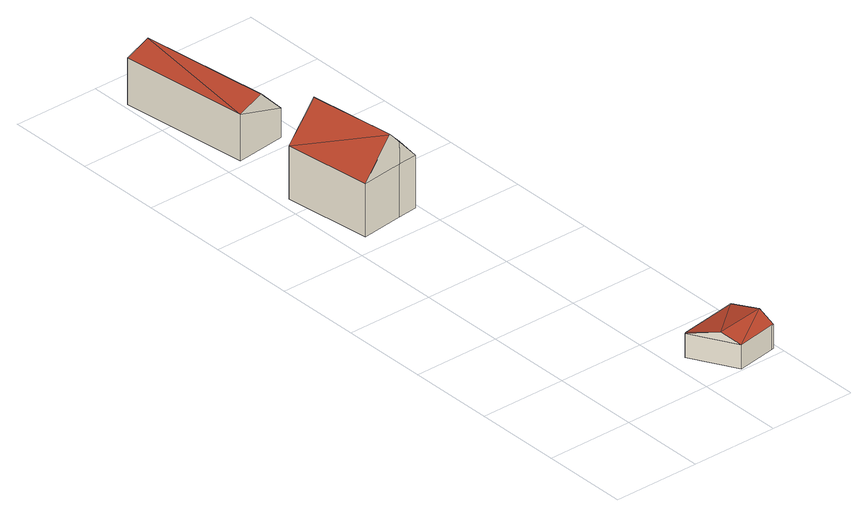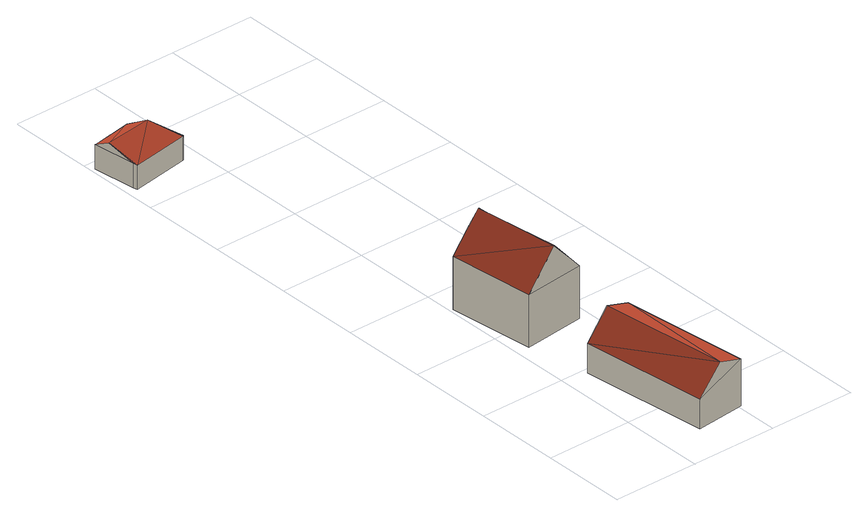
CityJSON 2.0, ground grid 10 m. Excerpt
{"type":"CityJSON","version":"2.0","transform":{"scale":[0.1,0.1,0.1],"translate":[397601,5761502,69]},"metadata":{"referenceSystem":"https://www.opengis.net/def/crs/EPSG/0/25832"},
"CityObjects":{
"building1":{"type":"Building","attributes":{"Gemeindeschluessel":"05558020","Geometrietyp2DReferenz":"3000","function":"31001_2460","roofType":"5000","measuredHeight":3.79},"geometry":[{"type":"Solid","lod":"2","boundaries":[[[[0,1,2,3]],[[4,5,1,0]],[[6,7,5,4]],[[8,9,7,6]],[[10,11,9,8]],[[12,13,11,10]],[[3,2,13,12]],[[4,0,14]],[[14,0,15]],[[0,3,15]],[[12,15,3]],[[8,6,14,10]],[[15,10,14]],[[14,6,4]],[[15,12,10]],[[1,5,7,9,11,13,2]]]],"semantics":{"surfaces":[{"type":"WallSurface"},{"type":"RoofSurface"},{"type":"GroundSurface"}],"values":[[0,0,0,0,0,0,0,1,1,1,1,1,1,0,0,2]]}}]},
"building2":{"type":"Building","attributes":{"Gemeindeschluessel":"05558020","Geometrietyp2DReferenz":"3000","function":"31001_2000","roofType":"3100","measuredHeight":10.13},"geometry":[{"type":"Solid","lod":"2","boundaries":[[[[16,17,18,19]],[[20,21,17,16]],[[22,23,21,20]],[[24,25,23,22]],[[19,18,25,24]],[[19,24,26]],[[27,28,19,26]],[[27,26,22,29]],[[20,29,22]],[[28,27,29,20,16]],[[28,16,19]],[[26,24,22]],[[17,21,23,25,18]]]],"semantics":{"surfaces":[{"type":"WallSurface"},{"type":"RoofSurface"},{"type":"GroundSurface"}],"values":[[0,0,0,0,0,1,1,1,1,0,0,0,2]]}}]},
"building3":{"type":"Building","attributes":{"Gemeindeschluessel":"05558020","Geometrietyp2DReferenz":"3000","function":"31001_2700","roofType":"3100","measuredHeight":6.39},"geometry":[{"type":"Solid","lod":"2","boundaries":[[[[30,31,32,33]],[[34,35,31,30]],[[36,37,35,34]],[[33,32,37,36]],[[30,38,34]],[[36,39,33]],[[30,33,39]],[[39,38,30]],[[34,38,39]],[[39,36,34]],[[31,35,37,32]]]],"semantics":{"surfaces":[{"type":"WallSurface"},{"type":"RoofSurface"},{"type":"GroundSurface"}],"values":[[0,0,0,0,0,0,1,1,1,1,2]]}}]}
},
"vertices":[
[188,66,32],[188,66,4],[120,55,4],[120,55,32],[189,61,32],[189,61,4],[195,10,32],[195,10,4],[193,10,32],[193,10,4],[147,2,32],[147,2,4],[119,54,32],[119,54,4],[193,29,42],[137,21,42],
[74,430,65],[74,430,4],[96,432,4],[96,432,65],[25,424,65],[25,424,4],[13,525,65],[13,525,4],[85,533,65],[85,533,4],[49,529,105],[61,429,105],[74,430,91],[60,429,105],
[76,610,42],[76,610,8],[59,759,8],[59,759,42],[18,603,62],[18,603,8],[1,753,62],[1,753,8],[47,606,72],[30,756,72]
]}
